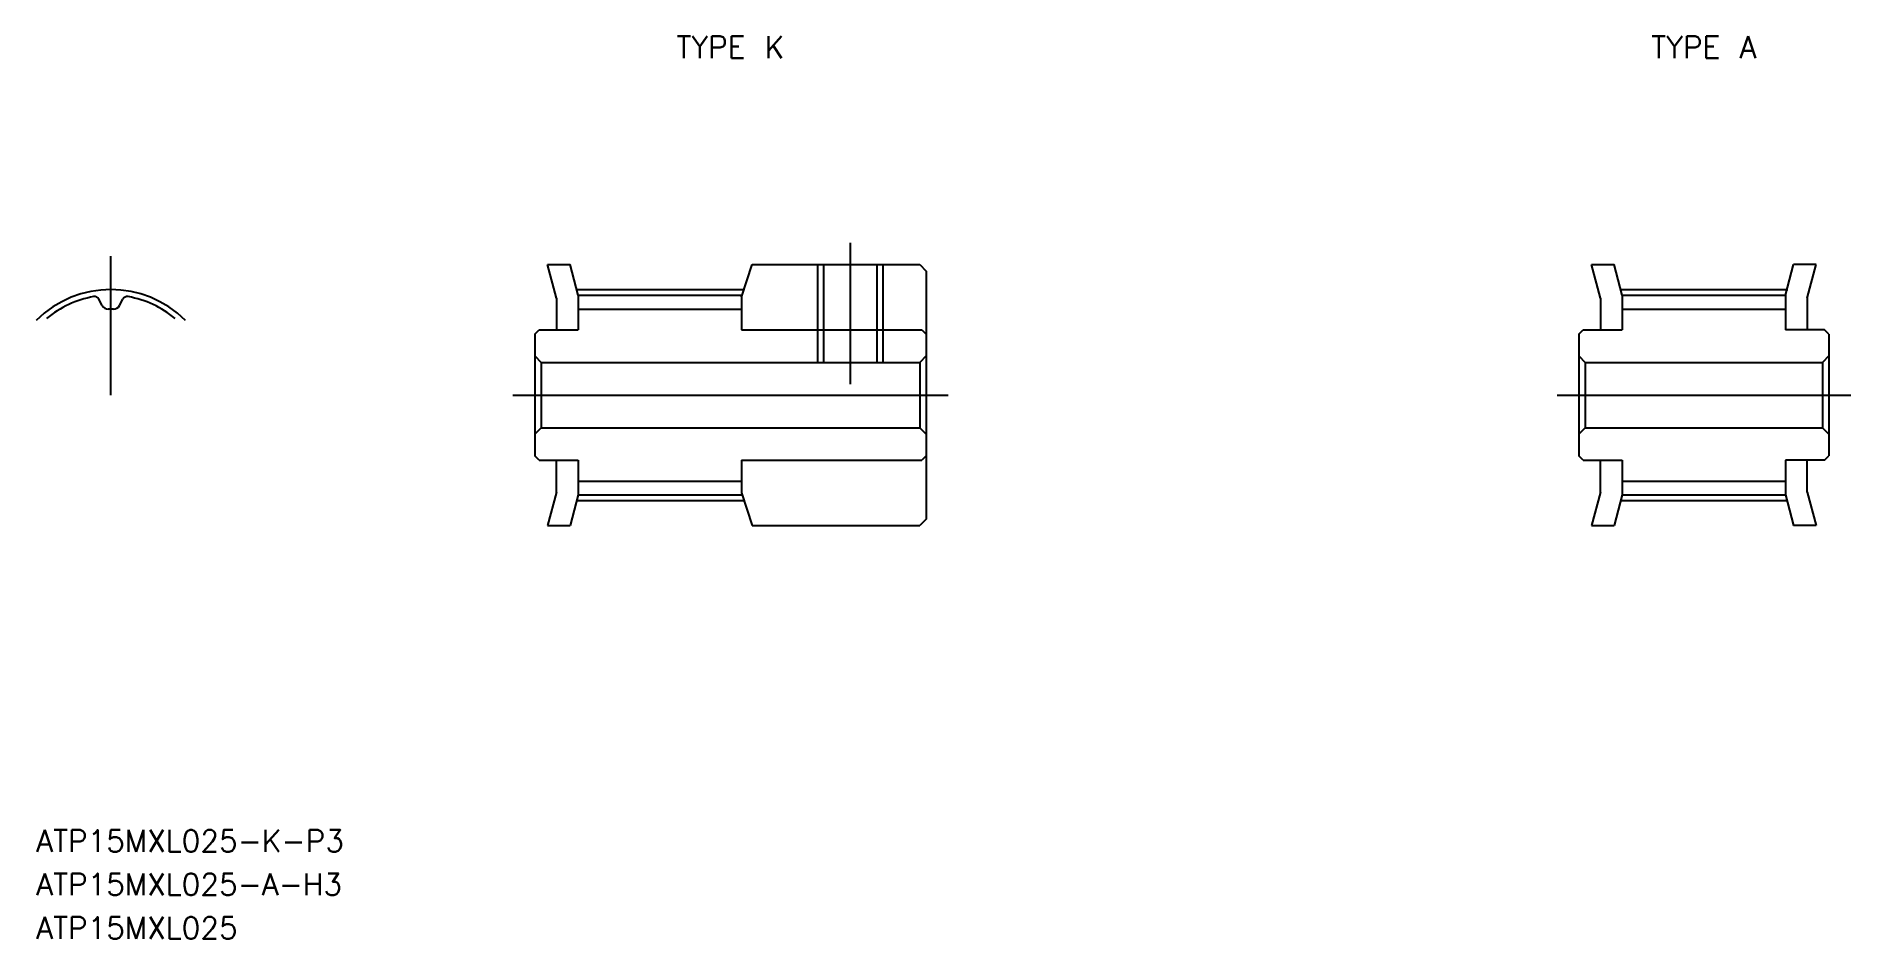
# Model space of a CAD drawing. Extents: x 116.5 to 199.9, y 79.2 to 120.7.
import ezdxf
from ezdxf.enums import TextEntityAlignment as Align

# ---------------------------------------------------------------- set-up
doc = ezdxf.new("R2010")
doc.units = 0
doc.linetypes.add('CENTER', pattern=[50.8, 31.75, -6.35, 6.35, -6.35])
doc.linetypes.add('DASHED', pattern=[19.05, 12.7, -6.35])
doc.layers.get('0').update_dxf_attribs({"linetype": 'CONTINUOUS'})
doc.layers.add('CENTER', color=1, linetype='CENTER')
doc.styles.add('MISUMI', font='txt.shx')

msp = doc.modelspace()

# ---------------------------------------------------------------- linework, layer by layer
at = {"color": 7, "linetype": 'CONTINUOUS'}
for p, q in [((140.423, 108.625), (140.012, 110.162)), ((140.012, 110.162), (141.047, 110.162)), ((141.423, 108.757), (141.047, 110.162)), ((148.923, 108.662), (149.423, 110.162)), ((149.423, 110.162), (157.123, 110.162)), ((157.123, 110.162), (157.423, 109.862)), ((188.423, 108.625), (188.012, 110.162)), ((188.012, 110.162), (189.047, 110.162)), ((189.423, 108.757), (189.047, 110.162)), ((196.923, 108.757), (197.3, 110.162)), ((198.335, 110.162), (197.3, 110.162)), ((197.923, 108.625), (198.335, 110.162)), ((157.423, 109.862), (157.423, 98.462)), ((119.544, 108.274), (119.387, 108.569)), ((120.333, 108.274), (120.49, 108.569)), ((140.423, 108.625), (140.423, 107.162)), ((141.423, 108.757), (148.955, 108.757)), ((141.423, 108.757), (141.423, 107.162)), ((148.923, 108.662), (148.923, 107.162)), ((188.423, 108.625), (188.423, 107.162)), ((189.423, 108.757), (196.955, 108.757)), ((189.423, 108.757), (189.423, 107.162)), ((196.923, 108.757), (196.923, 107.162)), ((197.923, 108.625), (197.923, 107.162)), ((141.423, 108.117), (148.923, 108.117)), ((189.423, 108.117), (196.923, 108.117)), ((139.423, 106.962), (139.623, 107.162)), ((139.423, 106.962), (139.423, 101.362)), ((139.623, 107.162), (141.423, 107.162)), ((148.923, 107.162), (157.223, 107.162)), ((157.223, 107.162), (157.423, 106.962)), ((187.423, 106.962), (187.623, 107.162)), ((187.423, 106.962), (187.423, 101.362)), ((187.623, 107.162), (189.423, 107.162)), ((198.723, 107.162), (196.923, 107.162)), ((198.923, 106.962), (198.723, 107.162)), ((198.923, 106.962), (198.923, 101.362)), ((139.423, 105.962), (139.723, 105.662)), ((157.423, 105.962), (157.123, 105.662)), ((187.423, 105.962), (187.723, 105.662)), ((198.923, 105.962), (198.623, 105.662)), ((139.423, 105.562), (139.423, 105.562)), ((139.723, 105.662), (157.123, 105.662)), ((139.723, 105.662), (139.723, 102.662)), ((157.123, 105.662), (157.123, 102.662)), ((187.423, 105.562), (187.423, 105.562)), ((187.723, 105.662), (198.623, 105.662)), ((187.723, 105.662), (187.723, 102.662)), ((198.623, 105.662), (198.623, 102.662)), ((198.923, 105.562), (198.923, 105.562)), ((139.423, 104.162), (139.423, 104.162)), ((187.423, 104.162), (187.423, 104.162)), ((198.923, 104.162), (198.923, 104.162)), ((139.423, 102.362), (139.723, 102.662)), ((139.723, 102.662), (157.123, 102.662)), ((157.423, 102.362), (157.123, 102.662)), ((187.423, 102.362), (187.723, 102.662)), ((187.723, 102.662), (198.623, 102.662)), ((198.923, 102.362), (198.623, 102.662)), ((139.623, 101.162), (139.423, 101.362)), ((139.623, 101.162), (141.423, 101.162)), ((140.423, 99.698), (140.423, 101.162)), ((141.423, 101.162), (141.423, 99.567)), ((148.923, 101.162), (157.223, 101.162)), ((148.923, 101.162), (148.923, 99.662)), ((157.423, 101.362), (157.223, 101.162)), ((187.623, 101.162), (187.423, 101.362)), ((187.623, 101.162), (189.423, 101.162)), ((188.423, 99.698), (188.423, 101.162)), ((189.423, 101.162), (189.423, 99.567)), ((196.923, 101.162), (196.923, 99.567)), ((198.723, 101.162), (196.923, 101.162)), ((197.923, 99.698), (197.923, 101.162)), ((198.723, 101.162), (198.923, 101.362)), ((141.423, 100.207), (148.923, 100.207)), ((189.423, 100.207), (196.923, 100.207)), ((140.423, 99.698), (140.012, 98.162)), ((141.423, 99.567), (141.047, 98.162)), ((141.423, 99.567), (148.955, 99.567)), ((148.923, 99.662), (149.423, 98.162)), ((188.423, 99.698), (188.012, 98.162)), ((189.423, 99.567), (189.047, 98.162)), ((189.423, 99.567), (196.955, 99.567)), ((196.923, 99.567), (197.3, 98.162)), ((197.923, 99.698), (198.335, 98.162)), ((157.423, 98.462), (157.123, 98.162)), ((140.012, 98.162), (141.047, 98.162)), ((149.423, 98.162), (157.123, 98.162)), ((188.012, 98.162), (189.047, 98.162)), ((198.335, 98.162), (197.3, 98.162))]:
    msp.add_line(p, q, dxfattribs=at)
at = {"color": 3, "linetype": 'DASHED'}
for p, q in [((152.423, 110.162), (152.423, 105.662)), ((152.698, 110.162), (152.698, 105.662)), ((155.148, 110.162), (155.148, 105.662)), ((155.423, 110.162), (155.423, 105.662))]:
    msp.add_line(p, q, dxfattribs=at)
at = {"color": 7, "linetype": 'CONTINUOUS'}
for centre, radius, start, end in [((119.938, 104.162), 4.595, 99.95759, 130), ((119.184, 108.461), 0.23, 28, 99.95759), ((120.693, 108.461), 0.23, 80.04241, 152), ((119.938, 104.162), 4.595, 50, 80.04241), ((119.808, 108.415), 0.3, 208, 271.7501), ((119.938, 104.162), 3.955, 88.2499, 91.7501), ((120.068, 108.415), 0.3, 268.2499, 332)]:
    msp.add_arc(centre, radius, start, end, dxfattribs=at)
at = {"layer": 'CENTER', "color": 1, "linetype": 'CENTER'}
for p, q in [((153.923, 111.162), (153.923, 104.662)), ((119.938, 104.162), (119.938, 110.554)), ((141.355, 109.012), (149.04, 109.012)), ((189.355, 109.012), (197.04, 109.012)), ((138.423, 104.162), (158.423, 104.162)), ((186.423, 104.162), (199.923, 104.162)), ((141.355, 99.312), (149.04, 99.312)), ((189.355, 99.312), (197.04, 99.312))]:
    msp.add_line(p, q, dxfattribs=at)
msp.add_arc((119.938, 104.162), 4.85, 45, 135, dxfattribs=at)

# ---------------------------------------------------------------- texts
at = {"color": 7, "linetype": 'CONTINUOUS', "style": 'MISUMI'}
for s, p in [('TYPE K', (148.423, 120.162)), ('TYPE A', (193.173, 120.162))]:
    msp.add_text(s, height=1, dxfattribs=at).set_placement(p, align=Align.MIDDLE_CENTER)
for s, p in [('ATP15MXL025-K-P3', (116.509, 83.162)), ('ATP15MXL025-A-H3', (116.509, 81.162)), ('ATP15MXL025', (116.509, 79.162))]:
    msp.add_text(s, height=1, dxfattribs=at).set_placement(p)

doc.saveas('drawing.dxf')
